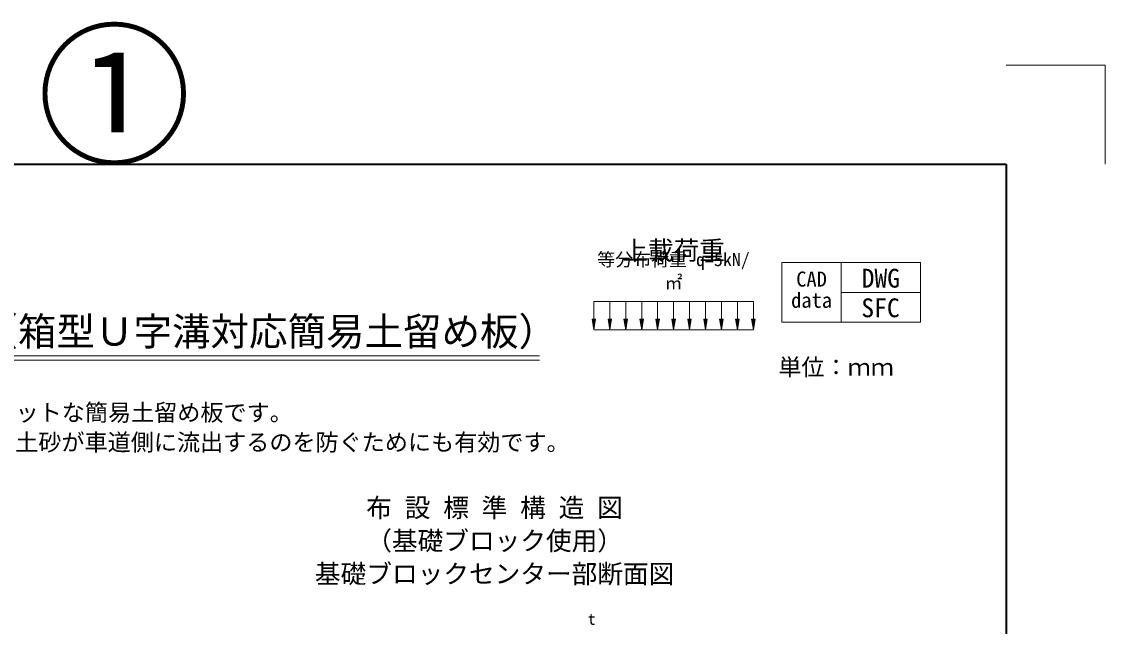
# Model space of a CAD drawing. Units: millimetres at full size; details may follow other scales. Extents: x 173025 to 194922, y 53822 to 64534.
# Drawn here: x 175542 to 178275, y 63010 to 64534 of the extents above; entities that cross this region are included whole.
import ezdxf
from ezdxf.enums import TextEntityAlignment as Align

# ---------------------------------------------------------------- set-up
doc = ezdxf.new("R2010")
doc.units = ezdxf.units.MM
doc.header["$LTSCALE"] = 20
for name, color, linetype, lineweight in [('0_2', 7, 'Continuous', 20), ('_0-0_0', 3, 'Continuous', 20), ('Defpoints_3', 8, 'Continuous', 0), ('図枠', 5, 'Continuous', 13), ('寸法線', 7, 'Continuous', 13), ('枠', 5, 'Continuous', 5), ('補助線', 8, 'Continuous', 9), ('ﾊｯﾁﾝｸﾞ', 7, 'Continuous', 5)]:
    doc.layers.add(name, color=color, linetype=linetype, lineweight=lineweight)
doc.layers.add('集水桝', color=7, linetype='Continuous')
doc.styles.add('ＭＳ ゴシック', font='')
doc.styles.get('ＭＳ ゴシック').set_extended_font_data('MS Gothic')

msp = doc.modelspace()

# ---------------------------------------------------------------- hatches: boundary and pattern name
at = {"layer": '寸法線'}
for points in [[(176980.68, 63784.59), (176989.68, 63784.59), (176985.18, 63757.59)], [(177020.92, 63784.59), (177029.92, 63784.59), (177025.42, 63757.59)], [(177061.15, 63784.59), (177070.15, 63784.59), (177065.65, 63757.59)], [(177101.38, 63784.59), (177110.38, 63784.59), (177105.88, 63757.59)], [(177141.61, 63784.59), (177150.61, 63784.59), (177146.11, 63757.59)], [(177181.84, 63784.59), (177190.84, 63784.59), (177186.34, 63757.59)], [(177222.07, 63784.59), (177231.07, 63784.59), (177226.57, 63757.59)], [(177262.3, 63784.59), (177271.3, 63784.59), (177266.8, 63757.59)], [(177302.53, 63784.59), (177311.53, 63784.59), (177307.03, 63757.59)], [(177342.76, 63784.59), (177351.76, 63784.59), (177347.26, 63757.59)], [(177382.99, 63784.59), (177391.99, 63784.59), (177387.49, 63757.59)]]:
    msp.add_hatch(color=256, dxfattribs=at).paths.add_polyline_path(points)

# ---------------------------------------------------------------- linework, layer by layer
at = {"layer": '0_2'}
for p, q in [((177459.45, 63926.75), (177459.45, 63776.75)), ((177459.45, 63926.75), (177809.45, 63926.75)), ((177609.45, 63926.75), (177609.45, 63776.75)), ((177809.45, 63926.75), (177809.45, 63776.75)), ((177609.45, 63851.75), (177809.45, 63851.75)), ((177459.45, 63776.75), (177809.45, 63776.75)), ((176985.18, 63757.59), (177387.49, 63757.59))]:
    msp.add_line(p, q, dxfattribs=at)
at = {"layer": '0_2', "lineweight": 9}
for p, q in [((177387.49, 63828.57), (176985.18, 63828.57)), ((176985.18, 63828.57), (176985.18, 63757.59)), ((177025.42, 63828.57), (177025.42, 63757.59)), ((177065.65, 63828.57), (177065.65, 63757.59)), ((177105.88, 63828.57), (177105.88, 63757.59)), ((177146.11, 63828.57), (177146.11, 63757.59)), ((177186.34, 63828.57), (177186.34, 63757.59)), ((177226.57, 63828.57), (177226.57, 63757.59)), ((177266.8, 63828.57), (177266.8, 63757.59)), ((177307.03, 63828.57), (177307.03, 63757.59)), ((177347.26, 63828.57), (177347.26, 63757.59)), ((177387.49, 63757.59), (177387.49, 63828.57))]:
    msp.add_line(p, q, dxfattribs=at)
at = {"layer": '_0-0_0'}
for p, q in [((174617.19, 63691.91), (176847.73, 63691.91)), ((174617.19, 63681.09), (176847.67, 63681.09))]:
    msp.add_line(p, q, dxfattribs=at)
at = {"layer": 'Defpoints_3', "color": 7, "lineweight": 13}
for p, q in [((178025.38, 64424.92), (178275.38, 64424.92)), ((178275.38, 64424.92), (178275.38, 64174.92))]:
    msp.add_line(p, q, dxfattribs=at)
at = {"layer": '寸法線', "lineweight": 9}
for points in [[(176980.68, 63784.59), (176989.68, 63784.59), (176985.18, 63757.59)], [(177020.92, 63784.59), (177029.92, 63784.59), (177025.42, 63757.59)], [(177061.15, 63784.59), (177070.15, 63784.59), (177065.65, 63757.59)], [(177101.38, 63784.59), (177110.38, 63784.59), (177105.88, 63757.59)], [(177141.61, 63784.59), (177150.61, 63784.59), (177146.11, 63757.59)], [(177181.84, 63784.59), (177190.84, 63784.59), (177186.34, 63757.59)], [(177222.07, 63784.59), (177231.07, 63784.59), (177226.57, 63757.59)], [(177262.3, 63784.59), (177271.3, 63784.59), (177266.8, 63757.59)], [(177302.53, 63784.59), (177311.53, 63784.59), (177307.03, 63757.59)], [(177342.76, 63784.59), (177351.76, 63784.59), (177347.26, 63757.59)], [(177382.99, 63784.59), (177391.99, 63784.59), (177387.49, 63757.59)]]:
    msp.add_lwpolyline(points, close=True, dxfattribs=at)
at = {"layer": '枠', "lineweight": 40}
for p, q in [((173525.38, 64174.92), (178025.38, 64174.92)), ((178025.38, 64174.92), (178025.38, 57249.92))]:
    msp.add_line(p, q, dxfattribs=at)

# ---------------------------------------------------------------- texts
at = {"layer": '0_2', "style": 'ＭＳ ゴシック'}
for s, height, p in [('等分布荷重 q=5kN/', 33.23, (176993.71, 63951.29)), ('㎡', 33.23, (177163.68, 63892.96)), ('パネックスＨＵＦは、箱型Ｕ字側溝対応のフラットな簡易土留め板です。', 42.72, (174302.86, 63570.25)), ('有効土留め高さは H=300～800mm で、敷地内の土砂が車道側に流出するのを防ぐためにも有効です。', 42.72, (174302.86, 63495.25)), (' 布 設 標 準 構 造 図 ', 47.47, (176378.79, 63332.61)), ('（基礎ブロック使用）', 47.47, (176411.17, 63249.27)), ('基礎ブロックセンター部断面図', 47.47, (176281.67, 63165.94))]:
    msp.add_text(s, height=height, dxfattribs=at).set_placement(p, align=Align.TOP_LEFT)
at = {"layer": '_0-0_0', "color": 7, "style": 'ＭＳ ゴシック'}
msp.add_text('パネックスＨＵＦ（箱型Ｕ字溝対応簡易土留め板）', height=71.21, dxfattribs=at).set_placement((175775.38, 63753.21), align=Align.MIDDLE_CENTER)
at = {"layer": '図枠', "style": 'ＭＳ ゴシック'}
msp.add_text('単位：ｍｍ', height=42.72, dxfattribs=at).set_placement((177596.23, 63663.26), align=Align.MIDDLE_CENTER)
at = {"layer": '寸法線', "style": 'ＭＳ ゴシック'}
msp.add_text('t', height=28.48, dxfattribs=at).set_placement((176979.92, 63027.96), align=Align.MIDDLE_CENTER)
at = {"layer": '補助線', "color": 1, "style": 'ＭＳ ゴシック'}
msp.add_text('①', height=284.8, dxfattribs=at).set_placement((175775.38, 64120.3), align=Align.BOTTOM_CENTER)
at = {"layer": '集水桝', "style": 'ＭＳ ゴシック'}
for s, p in [('DWG', (177660.72, 63849.6)), ('SFC', (177659.86, 63774.89))]:
    msp.add_text(s, height=47.47, dxfattribs=at).set_placement(p, align=Align.BOTTOM_LEFT)
at = {"layer": 'ﾊｯﾁﾝｸﾞ', "style": 'ＭＳ ゴシック'}
msp.add_text('上載荷重', height=47.47, dxfattribs=at).set_placement((177186.34, 63957.72), align=Align.MIDDLE_CENTER)
for s, p in [('CAD', (177495.6, 63904.32)), ('data', (177482.65, 63850.99))]:
    msp.add_text(s, height=37.98, dxfattribs=at).set_placement(p, align=Align.TOP_LEFT)

doc.saveas('drawing.dxf')
